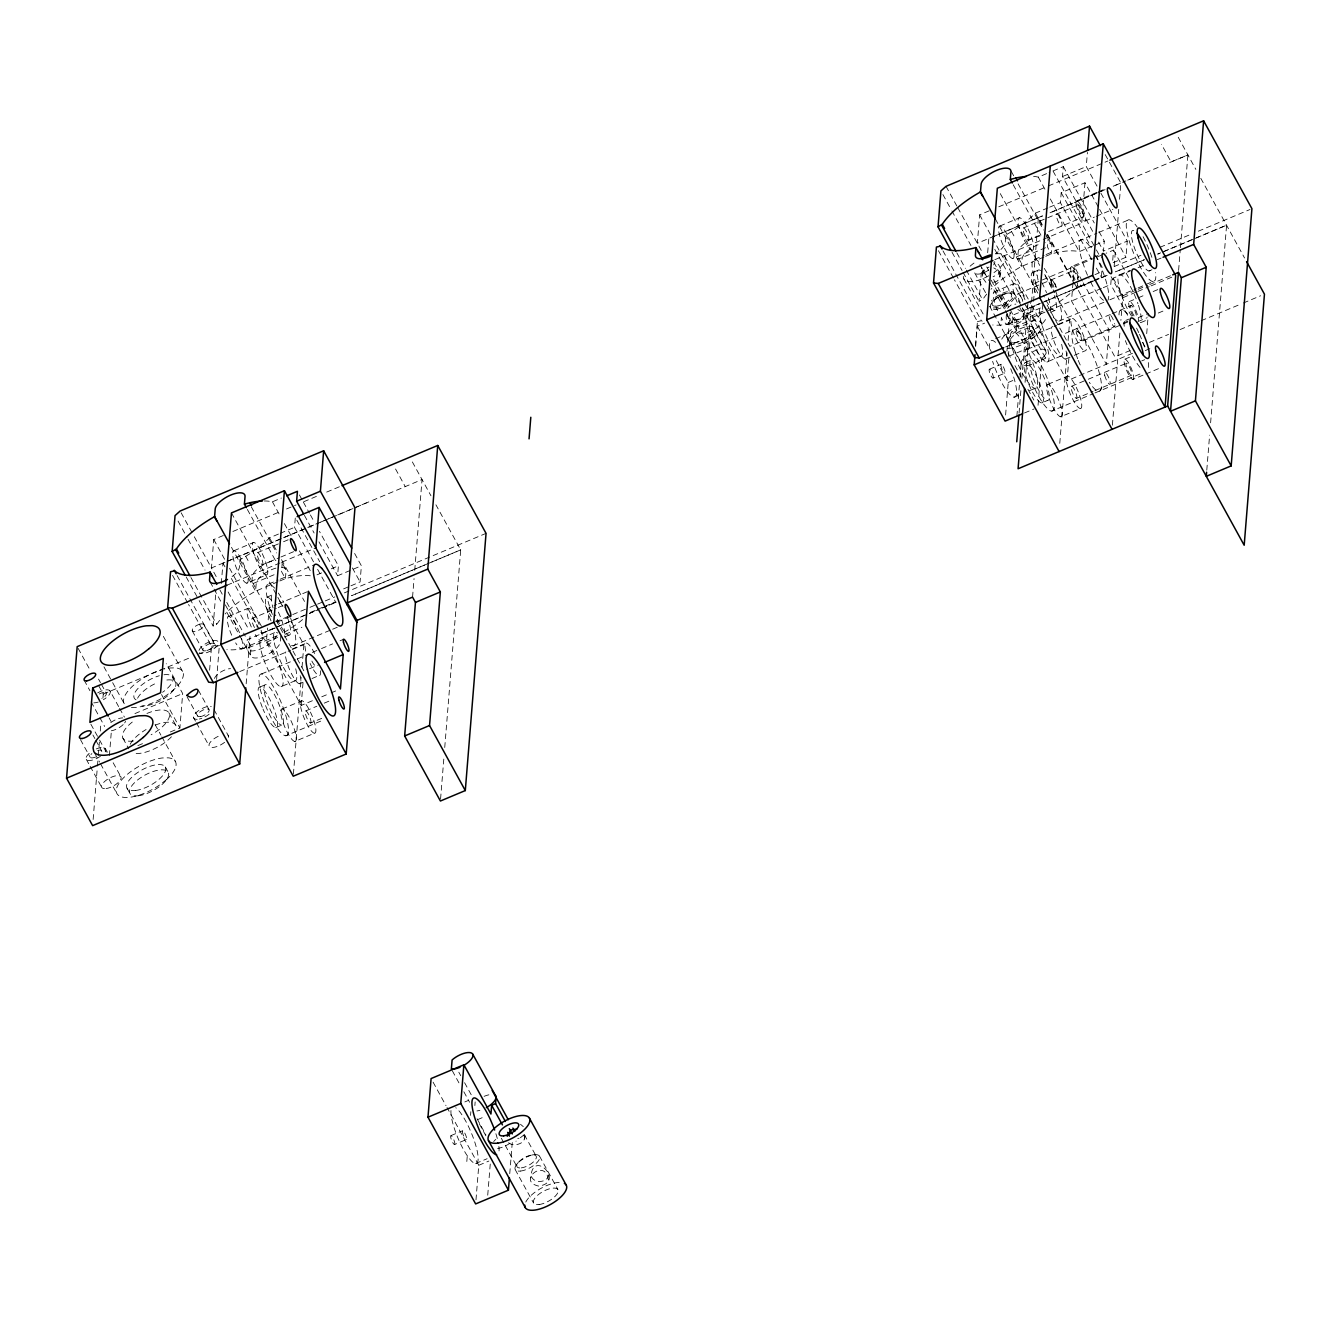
<?xml version="1.0" encoding="UTF-8"?>
<svg xmlns="http://www.w3.org/2000/svg" width="1331" height="1331" viewBox="0 0 1331 1331"><rect width="100%" height="100%" fill="white"/><g stroke="black" fill="none" stroke-linecap="round" stroke-linejoin="round"><path stroke-width="0.75" stroke-dasharray="5 3.75" d="M548.355 1179.932C545.777 1157.438 516.544 1180.946 538.439 1186.054C566.307 1182.76 532.051 1147.472 530.803 1177.868M1006.486 314.432C1002.676 333.981 1037.431 320.106 1017.816 309.441M261.625 633.406L307.561 614.123L261.625 633.506L229.897 575.807M1021.875 378.32L1027.981 302.769M508.575 1142.747C513.516 1147.555 527.858 1143.129 523.749 1135.127M993.625 282.272C1002.526 281.157 1000.629 270.559 993.741 267.947M985.938 282.355L982.461 277.58L983.243 267.065M982.361 276.249L982.927 268.829L983.792 273.005L987.669 276.266M219.615 620.346A62.391 24.973 -28.8 0 0 217.402 623.457L213.176 626.036L216.021 590.132M986.737 294.084A62.391 24.973 -28.8 0 0 983.276 298.776L979.05 301.355L981.746 267.448M93.137 819.48L97.279 768.087M97.446 766.024L98.111 757.805M98.278 755.758L99.442 741.367M100.274 731.085L100.94 722.866M102.936 698.193L103.269 694.083L97.479 683.552M109.392 755.592L111.355 731.301M170.335 731.967L179.885 727.974L182.68 693.551L166.242 663.67M223.325 535.495L213.759 539.521L211.463 567.954L217.269 578.519M209.616 670.225L211.546 646.267L188.553 604.457M221.295 583.51L222.959 563.196L318.608 522.983M216.604 679.442L219.266 646.517M278.462 534.064L269.528 537.824A62.391 24.973 -28.8 0 1 245.719 556.325L239.979 559.685L239.364 567.305A16.637 6.655 -28.8 0 1 229.88 578.087M275.234 627.966L247.267 639.712L246.651 647.332A16.637 6.655 -28.8 0 0 260.943 648.746A16.637 6.655 -28.8 0 0 276.482 634.804M246.168 683.768L249.995 636.501M312.402 700.722L301.189 705.43L266.4 642.141L267.531 627.982M268.197 619.88L269.178 607.735L276.648 604.607M280.808 636.118L280.342 641.841A16.637 6.655 -28.8 0 1 264.819 655.784A16.637 6.655 -28.8 0 1 250.511 654.353L251.126 646.733L247.267 639.712M313.534 561.865L294.534 527.326L295.332 517.41L319.69 561.699M293.402 774.176L301.222 677.496M302.037 667.247L303.867 644.67L289.875 619.214M301.189 705.43L302.986 683.169M354.628 553.463L361.383 565.775L337.608 575.757L338.407 565.841L319.423 531.302M350.935 585.806L360.085 581.963L361.383 565.775M412.56 597.12L414.057 578.552M414.723 570.3L422.043 479.559L211.463 567.954L192.879 534.147M440.578 798.949L444.072 755.725M444.737 747.49L460.709 549.869L435.919 504.798M466.815 1161.497L467.281 1155.691M470.542 1115.411L470.841 1111.701M474.868 1105.562L475.15 1101.918M475.982 1199.863L478.777 1165.274L447 1107.459M487.728 1195.188L490.39 1162.279M509.756 1173.676L512.252 1142.747L516.178 1141.1M989.199 210.814L979.633 214.84L977.353 243.274L1042.389 215.921M975.49 345.544L977.42 321.586L954.427 279.793M975.656 346.542L977.303 326.211L984.591 323.15M987.669 252.74L988.817 238.399M1047.913 207.886L1035.402 213.143A62.391 24.973 -28.8 0 1 1011.593 231.644L1005.853 235.005L1005.238 242.625A16.637 6.655 -28.8 0 1 995.754 253.406M1001.162 320.738L1001.444 317.244M1003.624 290.391L1003.724 288.993M1006.951 351.101L1010.079 312.452L1029.412 347.607L1010.329 355.627M1008.416 356.425L1009.613 341.585M1005.604 415.006L1008.233 382.463L995.272 358.871M1016.884 416.17L1019.38 385.241M1020.012 377.522L1021.21 362.681L1005.754 334.547M1019.064 413.126L1021.043 388.569M1025.07 382.313L1031.392 304.1M1031.558 302.054L1038.38 217.668L1043.338 226.686M1029.412 347.607L1030.127 338.839L1034.054 337.192L1034.536 331.12A13.909 5.574 -28.8 0 0 1016.285 333.399A13.909 5.574 -28.8 0 0 1015.387 344.529A13.909 5.574 -28.8 0 0 1034.536 331.12M1132.481 353.297L1067.063 380.749L1032.274 317.46L1033.422 303.302M1033.571 301.272L1035.052 283.054L1094.864 257.964M1042.822 304.416L1042.356 310.123A16.637 6.655 -28.8 0 1 1026.833 324.082A16.637 6.655 -28.8 0 1 1012.525 322.651L1013.141 315.031L1039.245 304.067M1038.047 405.29L1041.724 359.936L1030.127 338.839M1041.724 359.936L1045.65 358.289L1046.133 352.216L1030.676 324.082M1091.403 258.996L1060.408 202.645L1061.206 192.729L1084.981 182.746L1098.691 207.669M1092.651 231.361L1062.504 176.541L1063.303 166.625L1049.011 172.631M1059.775 443.339L1067.096 352.815M1068.094 340.503L1069.741 319.989L1055.749 294.534M1072.986 282.788L1071.522 300.989L1106.311 364.278L1109.089 329.872L1083.251 282.871M1067.063 380.749L1068.86 358.488M1084.981 182.746L1081.72 223.225L1095.43 248.148M1097.043 186.14L1086.279 166.558L1087.41 152.399M1077.045 287.978L1078.027 275.933M1094.248 280.175L1101.403 277.181L1102.184 267.265L1096.311 256.567M1100.953 193.261L1127.257 241.094L1103.482 251.077L1104.281 241.161L1098.291 230.263M1127.673 315.264L1110.769 284.518L1111.435 276.432M1112.733 260.244L1113.548 250.112L1106.078 253.256M1113.049 280.192L1113.215 278.162L1130.452 270.925M1114.18 266.017L1118.739 209.35M1119.554 199.234L1120.868 183.046L1105.196 154.579M1113.215 278.162L1122.865 295.748L1120.885 320.372M1112.4 425.205L1119.887 332.717M1113.165 262.656L1125.959 257.282L1127.257 241.094M1146.706 333.648L1148.354 313.401L1137.14 318.109M1178.601 270.376L1180.264 249.596M1180.431 247.682L1187.901 154.928L1171.114 161.916L1161.431 144.314M1206.784 470.159L1209.613 435.154M1210.611 422.809L1226.583 225.189L1157.671 254.105L1226.583 225.189M1023.705 318.142L1024.021 311.454L1022.208 307.744M524.614 1139.02L524.913 1135.443M999.947 277.247C1001.794 271.441 1000.696 263.721 994.091 261.691M548.788 1174.741C547.523 1184.091 530.27 1183.658 531.152 1173.476M1000.563 270.093L998.599 274.103L993.092 276.715M1024.121 312.968C1022.973 320.871 1009.53 322.368 1006.852 314.715M982.494 274.502L985.007 269.178L989.016 267.065M1101.403 387.205L1100.571 390.282M1007.5 308.26L1011.444 304.649L1015.836 304.117M524.264 1134.678L520.354 1137.755M992.161 302.42L993.625 300.706M516.827 1164.192L518.291 1162.479M1138.105 287.929L1154.959 280.558A33.358 7.803 67.2 0 0 1155.607 272.572M992.66 236.901L1042.389 215.988M1050.043 212.777L1095.962 193.477M1097.875 192.662L1105.529 189.451L1049.893 212.844M1113.182 186.24L1120.835 183.013L1113.149 186.29M1132.315 178.188L1122.748 182.214L1187.901 154.928M320.521 522.168L335.828 515.746M337.741 514.931L366.441 502.868M1024.521 303.418L1027.499 308.825L1038.979 304M1040.892 303.202L1092.585 281.49M1094.498 280.691L1107.891 275.051M309.474 613.408L319.041 609.382L309.474 613.325M326.711 606.171L320.954 608.583L326.711 606.104M1033.621 176.407A62.391 24.973 -28.8 0 1 1038.296 177.123L1047.231 173.379M264.253 500.972A62.391 24.973 -28.8 0 1 272.422 501.804L281.357 498.06M1062.504 176.541L1086.279 166.558M998.782 206.804L1046.632 186.706M1048.545 185.891L1107.891 160.984M232.908 531.468L278.844 512.185M286.498 508.974L296.064 504.948M303.734 501.737L319.041 495.298M326.694 492.087L342.017 485.665M999.897 226.02L1019.529 217.785M1049.693 207.137L1060.408 202.645M234.023 550.701L253.655 542.466M280.242 533.315L294.534 527.326M1076.446 200.948L1096.777 192.413M1098.624 191.647L1104.164 189.318M1023.506 227.934L1078.409 204.891M257.632 552.598L281.706 542.499M283.553 541.734L290.973 538.622M1028.281 240.096A6.572 1.531 67.2 0 0 1026.134 230.978A6.572 1.531 67.2 0 0 1023.256 230.962A6.572 1.531 67.2 0 0 1028.281 240.096L1041.241 234.655M1048.662 231.544L1083.184 217.053M262.407 564.777A6.572 1.531 67.2 0 0 260.26 555.659A6.572 1.531 67.2 0 0 257.382 555.643A6.572 1.531 67.2 0 0 262.407 564.777L279.077 557.789M280.924 557.007L295.748 550.784M1085.148 221.013L1094.381 217.136M1096.228 216.354L1112.849 209.383M994.823 259.695L1081.72 223.225L1053.237 171.4M227.052 585.174L279.909 562.996M281.806 562.198L315.846 547.906M1012.641 258.48A17.519 4.093 67.2 0 0 1006.918 234.156A17.519 4.093 67.2 0 0 999.248 234.123A17.519 4.093 67.2 0 0 1012.641 258.48L1032.257 250.245A17.519 4.093 67.2 0 0 1026.55 225.921A17.519 4.093 67.2 0 0 1018.864 225.887A17.519 4.093 67.2 0 0 1032.257 250.245M1045.567 247.716L1017.599 259.445L1018.198 251.825A16.637 6.655 -28.8 0 1 1026.567 241.793A16.637 6.655 -28.8 0 1 1041.79 235.703M246.751 583.161A17.519 4.093 67.2 0 0 241.044 558.837A17.519 4.093 67.2 0 0 233.374 558.787A17.519 4.093 67.2 0 0 246.751 583.161L266.383 574.925A17.519 4.093 67.2 0 0 260.676 550.601A17.519 4.093 67.2 0 0 252.99 550.552A17.519 4.093 67.2 0 0 266.383 574.925M274.086 574.742L251.709 584.126L252.324 576.506A16.637 6.655 -28.8 0 1 260.693 566.474A16.637 6.655 -28.8 0 1 275.916 560.384M1034.703 259.312L1044.136 255.352M1046.016 254.554L1096.877 233.224M1098.774 232.426L1128.921 219.781M1043.837 257.083L1021.326 266.549A62.391 24.973 -28.8 0 0 990.996 289.276M1045.7 256.301L1051.29 253.955A62.391 24.973 -28.8 0 1 1079.275 251.659L1093.566 245.669M268.829 583.976L278.262 580.033M280.142 579.235L314.049 565.01M277.963 581.763L255.452 591.23A62.391 24.973 -28.8 0 0 225.105 613.957M279.826 580.981L285.416 578.636A62.391 24.973 -28.8 0 1 313.401 576.34M1095.346 244.921L1104.281 241.161M1033.022 272.389L1038.879 269.927M316.978 574.842L322.335 572.596M331.269 568.836L338.407 565.841M993.958 291.988L1013.59 283.753M267.148 597.07L273.005 594.608A21.895 5.124 67.2 0 0 273.038 607.934M228.083 616.669L247.716 608.433M1074.35 280.442A10.947 2.562 67.2 0 1 1071.205 266.666L1091.536 258.147M1093.383 257.365L1098.924 255.053M1096.727 257.182L1104.214 254.038M278.512 603.808L308.426 591.263M1018.182 293.702L1072.803 270.792M254.454 627.5A6.572 1.531 67.2 0 1 252.308 618.383L276.382 608.284M278.246 607.502L285.649 604.39M977.42 321.586L981.529 320.688A62.391 24.973 -28.8 0 0 984.441 322.701M343.631 588.868L349.105 586.572M1094.98 274.619L1102.634 271.408M1114.114 266.583L1140.917 255.319M1160.05 247.283L1190.679 234.422M1198.333 231.195L1250.009 209.499M211.546 646.267L215.655 645.352A62.391 24.973 -28.8 0 0 218.567 647.382M275.5 621.81L290.824 615.388M292.737 614.573L308.043 608.151M309.957 607.335L315.697 604.923M317.61 604.124L323.35 601.712M325.263 600.913L334.846 596.887M344.413 592.861L486.048 533.365M103.269 694.083L191.132 657.231M198.768 654.02L219.765 645.202M277.464 622.01L290.424 616.569M1092.468 280.924L1076.38 287.679A62.391 24.973 -28.8 0 1 1046.832 309.541M1027.499 308.725L1042.805 302.303M1044.735 301.505L1107.891 275.001M310.506 612.36L315.863 610.114M317.66 609.365L323.017 607.102M324.797 606.354L335.512 601.862L317.527 569.136M1027.782 313.317L1041.507 307.561A26.271 6.156 67.2 0 0 1050.076 344.047A26.271 6.156 67.2 0 0 1061.589 344.097M1120.003 274.619L1130.302 270.309M1138.105 267.714L1145.775 264.503M1157.271 259.678L1161.098 258.081M1007.933 324.065L1027.549 315.83M261.908 637.998L275.633 632.242M1043.105 311.105L1017 322.052A62.391 24.973 -28.8 0 1 992.726 324.98M242.059 648.729L261.675 640.494M1032.274 317.46L1101.419 288.444M1103.299 287.662L1110.769 284.518M277.231 635.785L250.993 646.766A62.391 24.973 -28.8 0 1 226.852 649.661M1050.409 312.352L1054.801 310.506A21.895 5.124 67.2 0 0 1054.252 295.499M1149.002 270.975L1151.947 269.744M266.4 642.141L277.613 637.433M285.084 634.305L301.904 627.25M284.535 637.033L288.927 635.186M995.655 338.723L1012.841 331.502M1058.977 321.137L1106.078 301.372M1109.838 299.791L1136.225 288.727M1122.865 295.748L1136.291 290.108M1138.205 289.309L1147.788 285.3M1149.701 284.485L1170.781 275.65M1058.012 324.381L1072.287 318.392M293.103 645.801L330.77 629.996M332.65 629.214L338.307 626.834M1135.959 292.204L1122.715 297.761L1111.086 276.632M1137.839 291.422L1149.202 286.647M1151.082 285.866L1175.672 275.534M1005.62 346.909L1056.548 325.529M1058.428 324.731L1069.741 319.989M134.93 713.582L182.68 693.551M292.138 649.062L306.413 643.073M239.746 671.589L290.674 650.21M292.554 649.412L303.867 644.67M1129.137 301.621L1136.524 298.527M1138.371 297.745L1145.758 294.65M1153.145 291.539L1158.685 289.226M1110.337 314.482L1063.236 334.247M1112.217 313.7L1131.167 305.498M1027.432 349.271L1061.356 335.029M312.236 652.44L319.656 649.328M321.503 648.563L332.617 643.888M340.021 640.793L343.731 639.229M261.558 673.952L295.465 659.71M297.362 658.928L308.659 654.187M989.449 369.203L1001.228 364.261M1025.752 362.365L1031.608 359.902M1125.81 320.372L1128.738 319.141M1081.038 340.719A6.572 1.531 67.2 0 0 1078.892 331.585A6.572 1.531 67.2 0 0 1076.014 331.569A6.572 1.531 67.2 0 0 1081.038 340.719L1114.38 326.727M1123.364 322.951L1128.755 320.688M992.959 378.12A4.808 1.131 67.2 0 0 991.395 371.432A4.808 1.131 67.2 0 0 989.282 371.416A4.808 1.131 67.2 0 0 992.959 378.12L1004.739 373.179A4.808 1.131 67.2 0 0 1003.158 366.491A4.808 1.131 67.2 0 0 1001.045 366.474A4.808 1.131 67.2 0 0 1004.739 373.179M1127.79 322.035L1069.841 346.343L1044.985 301.139M259.861 687.029L265.734 684.567M309.574 668.678L318.924 664.751M1137.988 321.553L1147.222 317.676M1158.303 313.035L1165.69 309.94M1046.898 361.999A26.271 6.156 67.2 0 0 1038.33 325.513A26.271 6.156 67.2 0 0 1026.8 325.463A26.271 6.156 67.2 0 0 1046.898 361.999L1060.607 356.242M1140.833 322.584L1147.688 319.706M137.875 745.593L143.615 743.197M281.024 686.68A26.271 6.156 67.2 0 0 272.456 650.194A26.271 6.156 67.2 0 0 260.926 650.144A26.271 6.156 67.2 0 0 281.024 686.68L294.733 680.923M1008.233 382.463L1014.954 379.634M1065.399 359.087L1072.536 356.092M1074.317 355.344L1085.015 350.852A17.519 4.093 67.2 0 0 1079.308 326.528A17.519 4.093 67.2 0 0 1071.638 326.494A17.519 4.093 67.2 0 0 1085.015 350.852M299.525 683.768L303.085 682.271M312.003 678.527L319.141 675.532M1014.122 397.12L1021.759 393.909M1029.395 390.698L1035.135 388.303M1047.996 384.31L1067.628 376.074M1130.269 350.469L1114.929 356.891L1074.067 282.571M1149.435 342.416L1168.601 334.38M1180.098 329.556L1199.281 321.503M1201.194 320.704L1241.44 303.817M1243.37 303.002L1260.623 295.765M282.122 708.99L301.738 700.755M1124.911 359.137L1132.298 356.026M1145.226 350.602L1152.629 347.507M321.753 696.812L329.223 693.667M331.086 692.885L338.573 689.741M1071.605 386.223L1086.412 380.001M1088.276 379.235L1126.508 363.18M305.731 710.904L316.845 706.245M324.248 703.134L331.652 700.023M1041.657 402.927A21.895 5.124 67.2 0 0 1034.52 372.53A21.895 5.124 67.2 0 0 1024.92 372.48A21.895 5.124 67.2 0 0 1041.657 402.927L1047.53 400.465A21.895 5.124 67.2 0 0 1040.393 370.068A21.895 5.124 67.2 0 0 1030.793 370.018A21.895 5.124 67.2 0 0 1047.53 400.465M1141.732 360.934L1144.66 359.703M1024.521 412.959L1034.071 408.966M275.783 727.608L281.656 725.145A21.895 5.124 67.2 0 0 274.502 694.732A21.895 5.124 67.2 0 0 264.919 694.699A21.895 5.124 67.2 0 0 281.656 725.145M1076.38 398.402A6.572 1.531 67.2 0 0 1074.233 389.268A6.572 1.531 67.2 0 0 1071.355 389.251A6.572 1.531 67.2 0 0 1076.38 398.402L1093.05 391.397M1094.897 390.615L1131.283 375.359A6.572 1.531 67.2 0 0 1129.137 366.241A6.572 1.531 67.2 0 0 1126.259 366.225A6.572 1.531 67.2 0 0 1131.283 375.359M1051.706 411.096A33.358 7.803 67.2 0 0 1040.809 364.761A33.358 7.803 67.2 0 0 1026.184 364.694A33.358 7.803 67.2 0 0 1051.706 411.096L1093.15 393.71M1095.03 392.911L1142.131 373.146M310.506 723.066A6.572 1.531 67.2 0 0 308.359 713.948A6.572 1.531 67.2 0 0 305.481 713.932A6.572 1.531 67.2 0 0 310.506 723.066L323.466 717.625M1132.881 379.418A10.947 2.562 67.2 0 0 1129.304 364.212A10.947 2.562 67.2 0 0 1124.512 364.195A10.947 2.562 67.2 0 0 1132.881 379.418L1143.961 374.76M1145.808 373.994L1160.582 367.789M285.816 735.777A33.358 7.803 67.2 0 0 274.935 689.441A33.358 7.803 67.2 0 0 260.31 689.375A33.358 7.803 67.2 0 0 285.816 735.777L323.5 719.955M1060.724 416.769A17.519 4.093 67.2 0 0 1055.017 392.445A17.519 4.093 67.2 0 0 1047.347 392.412A17.519 4.093 67.2 0 0 1060.724 416.769L1080.356 408.534A17.519 4.093 67.2 0 0 1074.649 384.21A17.519 4.093 67.2 0 0 1066.963 384.177A17.519 4.093 67.2 0 0 1080.356 408.534M294.85 741.45A17.519 4.093 67.2 0 0 289.143 717.126A17.519 4.093 67.2 0 0 281.457 717.093A17.519 4.093 67.2 0 0 294.85 741.45L314.482 733.215A17.519 4.093 67.2 0 0 308.775 708.891A17.519 4.093 67.2 0 0 301.089 708.857A17.519 4.093 67.2 0 0 314.482 733.215M464.818 1101.935L468.645 1100.321M477.579 1119.637L485.216 1116.426M450.976 1135.609L462.755 1130.668M454.487 1144.544A4.808 1.131 67.2 0 0 452.906 1137.855A4.808 1.131 67.2 0 0 450.81 1137.839A4.808 1.131 67.2 0 0 454.487 1144.544L466.266 1139.602A4.808 1.131 67.2 0 0 464.685 1132.914A4.808 1.131 67.2 0 0 462.572 1132.897A4.808 1.131 67.2 0 0 466.266 1139.602M475.649 1163.527L487.113 1158.719M478.777 1165.274L488.876 1161.048M517.759 1138.487L519.09 1138.188M1007.168 293.236L1009.38 292.92M531.834 1155.009L534.047 1154.692M520.471 1124.262L523.299 1126.658M1077.977 331.369L1084.066 338.59A33.375 7.82 67.2 0 1 1101.219 382.296A33.375 7.82 67.2 0 1 1089.274 382.247M1127.49 313.9L1124.246 310.805A33.358 7.803 67.2 0 0 1119.055 316.944M1038.596 261.591L1037.315 260.36A33.358 7.803 67.2 0 0 1035.551 282.172L1038.396 290.175M1056.232 287.696C1054.634 277.963 1047.397 279.028 1053.22 287.962M1080.389 333.665L1074.533 329.506A33.375 7.82 67.2 0 0 1075.365 352.366L1077.661 358.771M274.685 588.152L271.441 585.041A33.358 7.803 67.2 0 0 269.677 606.853L272.522 614.855M112.636 682.653L124.315 703.833M1052.422 280.292L1051.174 279.926L1051.274 282.754M1052.754 280.641L1055.3 285.183M1178.234 137.259L1195.854 169.403M1200.795 178.304L1244.568 257.998M1099.656 209.449L1125.959 257.282M1113.548 250.112L1129.453 279.044M1063.303 166.625L1094.282 222.992M1098.557 242.109L1103.482 251.077M1096.395 249.929L1099.339 255.269M1061.206 192.729L1091.42 247.666M1142.58 342.383L1145.558 347.807M1096.395 268.097L1101.403 277.181M1038.296 177.123L1046.282 191.664M1050.292 198.935L1079.275 251.659M1082.253 281.057L1074.3 266.583L1073.152 280.758L1047.314 233.89M1035.402 213.143L1043.404 227.684M1047.397 234.955L1074.383 284.035M1011.294 171.416L1014.222 176.757M1018.132 183.861L1043.521 230.047M1044.502 231.827L1051.29 244.189M1013.224 184.759L1041.624 236.386M1000.28 193.627L1039.761 265.451M1044.752 274.535L1054.751 292.72M1011.593 231.644L1013.923 235.853M1035.052 283.054L1038.03 288.478M1005.853 235.005L1038.13 293.718M995.422 219.116L1021.459 266.483L1022.075 258.863A16.637 6.655 -28.8 0 1 1041.241 243.606M1004.739 256.334L1030.61 303.401M1031.608 305.215L1041.557 323.317M979.633 214.84L991.479 236.369M992.46 238.166L1026.001 299.176M994.773 249.33L1023.539 301.621M1014.089 292.97L1045.85 350.735M993.874 262.323L1011.493 294.384M1008.831 290.274L1009.314 291.156M1030.177 330.155L1045.65 358.289M946.025 186.34L956.789 205.906M957.771 207.686L982.178 252.075M986.687 266.932L988.667 270.526M993.625 279.527L1009.264 307.993M1010.229 309.757L1017 322.052L1016.385 329.672A16.637 6.655 -28.8 0 0 1030.693 331.103A16.637 6.655 -28.8 0 0 1046.216 317.161M1000.313 294.683L1007.151 307.128M991.196 280.192L1002.742 301.189M942.914 194.559L950.916 209.1M951.915 210.914L970.915 245.453M979.932 264.403L988.717 280.392M989.698 282.172L1004.339 308.809M1005.321 310.589L1017 331.835M974.708 272.905L986.454 294.267M1021.493 364.162L989.732 306.396A13.909 5.574 -28.8 0 0 1007.7 302.619A13.909 5.574 -28.8 0 0 1011.094 291.439A13.909 5.574 -28.8 0 0 991.379 300.989M956.823 252.84L965.374 268.396M966.339 270.143L982.661 299.841M1007.95 352.915L1010.944 358.355M1014.937 365.626L1020.927 376.507M1027.915 389.218L1033.888 400.099M952.048 252.274L962.047 270.459M963.045 272.273L979.05 301.355M963.844 278.894L984.74 316.911M942.997 250.877L954.71 272.173M955.691 273.953L981.047 320.072M938.422 250.71L953.429 277.963M1016.518 393.327L1018.448 396.838M977.303 326.211L991.279 351.617M412.36 461.94L430.961 495.781M395.557 468.994L405.24 486.597M352.366 567.904L360.085 581.963M299.425 494.949L302.42 500.389M303.418 502.22L309.424 513.117M310.422 514.947L314.415 522.218M304.4 515.347L314.116 533.016M318.974 541.85L337.608 575.757M272.422 501.804L279.41 514.531M284.418 523.615L291.406 536.343M299.408 550.884L311.404 572.713M269.528 537.824L276.532 550.552M281.523 559.636L304.516 601.446M251.276 506.762L276.665 552.947M285.416 568.853L281.556 561.832A16.637 6.655 -28.8 0 1 282.155 563.978L281.556 571.598L285.416 578.636L286.032 571.016A16.637 6.655 -28.8 0 0 281.673 567.389M247.35 509.44L275.75 561.066M231.444 512.934L276.881 595.589M277.88 597.403L282.887 606.487M245.719 556.325L248.048 560.534M269.178 607.735L272.156 613.158M276.133 620.396L303.967 671.024M239.979 559.685L271.291 616.636M231.478 547.307L255.585 591.164L256.201 583.544A16.637 6.655 -28.8 0 1 277.663 567.721M213.759 539.521L224.606 559.253M229.548 568.221L262.107 627.45M222.959 563.196L224.939 566.806M539.537 1156.157L557.939 1189.648M228.117 591.962L248.398 628.864M524.414 1134.794L536.16 1156.157M181.132 512.784L191.897 532.367M219.831 589.799L222.793 595.207M226.752 602.411L245.32 636.185M225.322 604.873L236.868 625.869M178.038 521.053L187.039 537.408M188.037 539.238L205.024 570.134M210.148 581.98L213.076 587.304M214.058 589.084L220.879 601.512M226.752 612.177L238.465 633.489M239.447 635.27L251.126 656.516M501.321 1138.238L504.266 1143.579M505.248 1145.359L516.994 1166.738M190.949 577.521L216.787 624.522M515.197 1169.583L533.598 1203.074M458.812 1072.204L460.742 1075.698M464.586 1082.702L472.272 1096.677M186.174 576.955L198.169 598.767M199.168 600.597L213.176 626.036M452.324 1070.806L459.045 1083.051M463.854 1091.786L469.61 1102.268M477.03 1118.706L485.865 1134.777M479.276 1123.763L486.148 1136.258M177.123 575.558L188.836 596.854M189.801 598.634L215.173 644.753M203.793 624.538L214.407 643.855M172.548 575.375L187.538 602.644M192.28 630.877L202.911 650.194M433.091 1082.17L446.001 1105.662M214.075 709.739L228.566 736.11M198.386 690.207L209.017 709.523M163.347 636.351L182.663 671.523M187.039 696.779L197.67 716.095M172.631 677.063L175.509 682.321M193.577 717.625L195.507 721.152M196.472 722.899L209.034 745.759M161.533 694.566L179.885 727.974M168.954 712.9L175.709 725.179M155.095 724.563L160.901 735.111M161.866 736.875L175.393 761.482M165.343 767.022L168.238 772.279M103.951 666.831L111.671 680.89M97.662 692.902A10.947 4.376 -28.8 0 1 109.924 690.756L118.609 706.578M119.574 708.325L124.415 717.126M98.544 679.093L100.474 682.603M101.439 684.35L106.264 693.135A6.572 2.629 -28.8 0 1 101.805 698.609M78.146 648.397L90.708 671.24M122.951 738.272L128.741 748.804M109.109 717.925L111.055 721.452M84.152 680.158L89.942 690.706M91.124 701.87L98.86 715.928M99.825 717.692L104.65 726.476M105.448 748.704L107.378 752.215M113.168 762.763L120.905 776.838M127.011 788.168L129.906 793.426M90.874 724.214L98.61 738.272M99.575 740.036L106.33 752.331M92.92 735.011L94.85 738.522M95.815 740.286L101.605 750.817M94.734 753.279L99.575 762.064M100.54 763.828L116.962 793.709M80.459 739.603L90.109 757.156M86.265 759.286L89.177 764.543M90.142 766.307L101.738 787.403M1052.921 287.363L1052.522 286.431M1078.226 360.385L1080.972 366.774M1052.255 285.799L1051.906 284.851M1075.365 352.382L1076.097 354.429M1055.583 285.816L1055.916 286.747M1051.69 284.218L1051.44 283.337M302.603 619.564A62.391 24.973 -28.8 0 1 282.405 633.39M290.624 618.166A33.358 7.803 67.2 0 1 290.507 644.753M278.362 593.06A33.358 7.803 67.2 0 1 283.753 602.361M320.422 670.791A17.519 4.093 67.2 0 1 310.14 663.487M305.747 651.175A17.519 4.093 67.2 0 1 307.045 643.222A17.519 4.093 67.2 0 1 315.414 655.118M287.18 616.686A21.895 5.124 67.2 0 1 288.677 635.153A21.895 5.124 67.2 0 1 275.434 614.872M279.26 600.564A21.895 5.124 67.2 0 1 281.789 604.773M252.308 618.383A6.572 1.531 67.2 0 1 257.332 627.517M300.174 675.666A17.519 4.093 67.2 0 1 293.519 677.396A17.519 4.093 67.2 0 1 285.849 651.857M314.648 665.184A6.572 1.531 67.2 0 1 311.787 660.875M241.493 638.547A17.519 4.093 67.2 0 1 235.637 642.89M231.694 635.22A17.519 4.093 67.2 0 1 227.335 620.08L227.451 617.867A17.519 4.093 67.2 0 1 234.506 622.509L236.535 626.136A17.519 4.093 67.2 0 1 239.613 633.024M271.025 620.862A21.895 5.124 67.2 0 1 265.485 599.349A21.895 5.124 67.2 0 1 273.387 603.026M278.395 612.127A21.895 5.124 67.2 0 1 284.218 636.95M295.715 668.778A26.271 6.156 67.2 0 1 291.023 678.627A26.271 6.156 67.2 0 1 275.667 648.23A26.271 6.156 67.2 0 1 277.68 633.074M261.126 630.312A17.519 4.093 67.2 0 1 255.253 634.654M251.309 626.984A17.519 4.093 67.2 0 1 246.967 611.844L247.084 609.631A17.519 4.093 67.2 0 1 254.138 614.273L256.168 617.9A17.519 4.093 67.2 0 1 259.778 626.186M109.924 690.756A10.947 4.376 -28.8 0 1 103.385 699.723M98.294 702.036A10.947 4.376 -28.8 0 1 93.819 702.835M125.547 721.335A10.947 4.376 -28.8 0 1 124.648 722.916M123.167 724.613A10.947 4.376 -28.8 0 1 111.355 730.786M110.789 722.583A10.947 4.376 -28.8 0 1 122.685 717.908M96.265 748.937A10.947 4.376 -28.8 0 1 105.232 751.316M100.407 756.307A10.947 4.376 -28.8 0 1 87.147 760.084A10.947 4.376 -28.8 0 1 91.307 751.666M227.967 735.128A10.947 4.376 -28.8 0 1 228.499 737.407M224.606 742.315A10.947 4.376 -28.8 0 1 209.266 746.292A10.947 4.376 -28.8 0 1 220.314 735.444M209.133 714.198A10.947 4.376 -28.8 0 1 204.392 717.193M201.83 718.291A10.947 4.376 -28.8 0 1 199.367 719.023M197.188 719.322A10.947 4.376 -28.8 0 1 196.555 712.251A10.947 4.376 -28.8 0 1 211.263 706.428M217.502 645.269A10.947 4.376 -28.8 0 1 208.085 652.157A10.947 4.376 -28.8 0 1 199.384 652.722M199.018 650.36A10.947 4.376 -28.8 0 1 207.935 642.474A10.947 4.376 -28.8 0 1 217.935 641.342M97.612 750.418A6.572 2.629 -28.8 0 1 101.489 752.398M95.616 757.023A6.572 2.629 -28.8 0 1 90.325 757.439A6.572 2.629 -28.8 0 1 91.872 753.596M99.226 694.017A6.572 2.629 -28.8 0 1 106.264 693.135M214.474 678.477A10.947 4.376 -28.8 0 1 230.546 668.628M146.942 713.449A26.271 10.515 -28.8 0 1 169.436 714.198A26.271 10.515 -28.8 0 1 151.102 734.762M133.333 741.034A26.271 10.515 -28.8 0 1 135.03 720.004M171.433 736.742A26.271 10.515 -28.8 0 1 135.363 753.446M130.205 744.279A26.271 10.515 -28.8 0 1 146.077 729.538M155.211 725.112A26.271 10.515 -28.8 0 1 176.258 727.99M131.42 707.41A33.358 13.36 -28.8 0 0 167.34 694.715L173.729 689.674A33.358 13.36 -28.8 0 0 175.492 667.863L169.486 667.996A33.358 13.36 -28.8 0 0 164.245 668.994M124.249 703.75A33.358 13.36 -28.8 0 1 133.183 685.598A33.358 13.36 -28.8 0 1 162.399 669.493M166.857 680.008A21.895 8.768 -28.8 0 1 171.416 692.519A21.895 8.768 -28.8 0 1 141.885 705.863M137.592 698.226A21.895 8.768 -28.8 0 1 157.158 682.77M163.979 674.75A21.895 8.768 -28.8 0 1 162.565 692.286M136.045 699.823A21.895 8.768 -28.8 0 1 138.391 688.011A21.895 8.768 -28.8 0 1 159.321 675.732M262.29 707.293A21.895 5.124 67.2 0 1 263.455 689.475A21.895 5.124 67.2 0 1 277.53 724.28A21.895 5.124 67.2 0 1 263.006 709.057M479.875 1110.32A13.909 5.574 -28.8 0 1 476.914 1110.952M484.118 1096.345A13.909 5.574 -28.8 0 1 490.29 1094.581M509.989 1143.213A13.909 5.574 -28.8 0 1 497.528 1148.437M493.685 1141.582A13.909 5.574 -28.8 0 1 495.764 1139.419M495.881 1133.713A30.646 7.171 67.2 0 1 497.395 1138.92M498.875 1146.424A30.646 7.171 67.2 0 1 499.042 1150.932M450.976 1110.52A30.646 7.171 67.2 0 0 466.898 1155.192L470.276 1159.717A30.646 7.171 67.2 0 0 472.272 1135.177L469.111 1127.823A30.646 7.171 67.2 0 0 455.751 1107.708M1010.745 368.754A30.646 7.171 67.2 0 1 1008.748 393.294L1005.371 388.768A30.646 7.171 67.2 0 1 992.61 361.333M989.615 348.606A30.646 7.171 67.2 0 1 997.202 344.147M994.107 263.488A10.947 4.376 -28.8 0 1 993.658 264.936M988.85 269.927A10.947 4.376 -28.8 0 1 974.475 271.724M1001.727 339.155A23.359 9.35 -28.8 0 1 1031.808 320.921A23.359 9.35 -28.8 0 1 1037.381 333.981A23.359 9.35 -28.8 0 1 1005.687 348.439M995.505 253.872A23.359 9.35 -28.8 0 1 994.007 272.572M988.866 275.767A23.359 9.35 -28.8 0 1 963.345 276.399M970.099 266.2A23.359 9.35 -28.8 0 1 974.575 262.656M525.778 1202.059A23.359 9.35 -28.8 0 1 561.2 1182.527M1007.367 313.866A17.519 4.093 67.2 0 1 1001.511 318.209M997.568 310.539A17.519 4.093 67.2 0 1 993.209 295.399L993.325 293.186A17.519 4.093 67.2 0 1 1000.38 297.828L1002.409 301.455A17.519 4.093 67.2 0 1 1006.02 309.74M1027 305.631A17.519 4.093 67.2 0 1 1027.05 316.013A17.519 4.093 67.2 0 1 1019.113 306.363M1017.183 302.303A17.519 4.093 67.2 0 1 1012.841 287.163L1012.958 284.95A17.519 4.093 67.2 0 1 1020.012 289.592L1022.042 293.219A17.519 4.093 67.2 0 1 1025.12 300.107M1103.466 300.307A33.358 7.803 67.2 0 1 1088.924 278.429M1087.51 275.267A33.358 7.803 67.2 0 1 1085.497 270.409L1082.652 262.423A33.358 7.803 67.2 0 1 1084.416 240.612L1087.66 243.706A33.358 7.803 67.2 0 1 1091.337 248.631M1095.197 255.036A33.358 7.803 67.2 0 1 1107.841 300.324M1055.283 290.258A33.358 7.803 67.2 0 1 1053.12 316.961M1044.236 268.38A33.358 7.803 67.2 0 1 1053.969 287.03M1114.862 324.947A6.572 1.531 67.2 0 1 1111.252 322.718A6.572 1.531 67.2 0 1 1109.755 314.582A6.572 1.531 67.2 0 1 1114.629 323.683M1066.048 350.985A17.519 4.093 67.2 0 1 1058.378 350.951A17.519 4.093 67.2 0 1 1052.655 326.627M1046.532 236.402A16.637 6.655 -28.8 0 1 1048.029 239.314L1047.43 246.934L1051.29 253.955L1051.906 246.335A16.637 6.655 -28.8 0 0 1045.667 242.741M1020.328 302.819A6.572 1.531 67.2 0 1 1017.982 293.752A6.572 1.531 67.2 0 1 1022.79 301.372M1054.801 310.506A21.895 5.124 67.2 0 1 1043.554 295.449M1038.064 280.059A21.895 5.124 67.2 0 1 1040.592 270.626M1045.134 275.9A21.895 5.124 67.2 0 1 1052.388 290.241M1035.435 292.654A21.895 5.124 67.2 0 1 1036.849 275.118M1041.79 282.555A21.895 5.124 67.2 0 1 1046.515 292.704M1048.395 297.961A21.895 5.124 67.2 0 1 1050.109 312.269M1131.616 316.162A26.271 6.156 67.2 0 1 1117.94 278.279A26.271 6.156 67.2 0 1 1132.797 291.173M1134.212 294.234A26.271 6.156 67.2 0 1 1137.955 303.751M1138.454 305.298A26.271 6.156 67.2 0 1 1140.517 322.485M1080.323 284.917A10.947 2.562 67.2 0 1 1076.862 284.668M1071.205 266.666A10.947 2.562 67.2 0 1 1078.809 278.279M1140.051 367.406A33.358 7.803 67.2 0 1 1125.327 340.62M1136.558 328.108A33.358 7.803 67.2 0 1 1138.787 332.7M1139.502 334.264A33.358 7.803 67.2 0 1 1142.214 340.703M1142.847 342.3A33.358 7.803 67.2 0 1 1145.076 348.689M1148.32 362.548A33.358 7.803 67.2 0 1 1148.503 367.439M1124.229 326.295A21.895 5.124 67.2 0 1 1127.523 321.07M1153.178 281.606A33.358 7.803 67.2 0 1 1132.598 250.644L1129.753 242.658A33.358 7.803 67.2 0 1 1131.516 220.846L1134.761 223.941A33.358 7.803 67.2 0 1 1137.19 227.035M1143.063 236.685A33.358 7.803 67.2 0 1 1152.347 258.73M1150.167 270.293A21.895 5.124 67.2 0 1 1135.509 250.661A21.895 5.124 67.2 0 1 1134.794 231.112M1075.082 279.51A6.572 1.531 67.2 0 1 1073.185 270.675A6.572 1.531 67.2 0 1 1078.177 280.076M1132.781 315.979A10.947 2.562 67.2 0 1 1128.771 302.436A10.947 2.562 67.2 0 1 1134.328 307.211A10.947 2.562 67.2 0 1 1138.338 320.738M1134.079 315.88A6.572 1.531 67.2 0 1 1130.651 306.596A6.572 1.531 67.2 0 1 1134.062 309.025A6.572 1.531 67.2 0 1 1136.291 317.477M166.442 779.633L160.053 784.674A33.358 13.36 -28.8 0 1 122.469 797.119A33.358 13.36 -28.8 0 1 124.066 777.304A33.358 13.36 -28.8 0 1 162.216 757.971L168.205 757.821A33.358 13.36 -28.8 0 1 166.442 779.633M1144.261 259.778L1115.544 271.84L1144.261 259.728M336.277 602.144L328.624 605.355L336.277 602.078M460.709 549.869L351.584 595.706L460.709 549.869M199.8 624.139L198.286 624.672A6.572 2.629 -28.8 0 0 192.596 631.227A6.572 2.629 -28.8 0 0 202.395 627.766A6.572 2.629 -28.8 0 0 199.8 624.139M210.414 643.455L208.9 643.988A6.572 2.629 -28.8 0 0 203.21 650.543A6.572 2.629 -28.8 0 0 213.01 647.082A6.572 2.629 -28.8 0 0 210.414 643.455M1029.761 384.476L1026.384 379.967A30.646 7.171 67.2 0 1 1010.462 335.296A30.646 7.171 67.2 0 1 1028.597 352.582L1031.741 359.936A30.646 7.171 67.2 0 1 1029.761 384.476M1081.038 207.935L1080.29 206.671A6.572 1.531 67.2 0 0 1078.426 208.884A6.572 1.531 67.2 0 0 1083.318 217.036A6.572 1.531 67.2 0 0 1081.038 207.935M1059.476 216.986L1058.711 215.722A6.572 1.531 67.2 0 0 1056.847 217.935A6.572 1.531 67.2 0 0 1061.755 226.087A6.572 1.531 67.2 0 0 1059.476 216.986M106.064 788.551A10.947 4.376 -28.8 0 0 121.138 778.003A10.947 4.376 -28.8 0 0 106.763 779.8A10.947 4.376 -28.8 0 0 106.064 788.551M200.449 716.627A6.572 2.629 -28.8 0 0 209.233 710.172A6.572 2.629 -28.8 0 0 200.332 711.603A6.572 2.629 -28.8 0 0 200.449 716.627M135.662 790.481A21.895 8.768 -28.8 0 0 165.809 769.368A21.895 8.768 -28.8 0 0 137.076 772.945A21.895 8.768 -28.8 0 0 135.662 790.481M138.54 795.738A21.895 8.768 -28.8 0 0 168.688 774.609A21.895 8.768 -28.8 0 0 139.971 778.202A21.895 8.768 -28.8 0 0 138.54 795.738M1026.983 365.626A13.909 5.574 -28.8 0 0 1046.133 352.216A13.909 5.574 -28.8 0 0 1027.881 354.495A13.909 5.574 -28.8 0 0 1026.983 365.626M996.021 309.274A13.909 5.574 -28.8 0 0 1015.17 295.865A13.909 5.574 -28.8 0 0 996.919 298.161A13.909 5.574 -28.8 0 0 996.021 309.274M1014.438 342.766A13.909 5.574 -28.8 0 0 1033.571 329.356A13.909 5.574 -28.8 0 0 1015.32 331.635A13.909 5.574 -28.8 0 0 1014.438 342.766M996.653 306.113A10.947 4.376 -28.8 0 0 1011.726 295.549A10.947 4.376 -28.8 0 0 997.368 297.345A10.947 4.376 -28.8 0 0 996.653 306.113M520.687 1171.047A13.909 5.574 -28.8 0 0 539.82 1157.637A13.909 5.574 -28.8 0 0 521.586 1159.933A13.909 5.574 -28.8 0 0 520.687 1171.047M539.088 1204.538A13.909 5.574 -28.8 0 0 558.238 1191.129A13.909 5.574 -28.8 0 0 539.987 1193.408A13.909 5.574 -28.8 0 0 539.088 1204.538M521.319 1167.886A10.947 4.376 -28.8 0 0 536.393 1157.338A10.947 4.376 -28.8 0 0 522.018 1159.135A10.947 4.376 -28.8 0 0 521.319 1167.886M1104.697 375.275A6.572 1.531 67.2 0 0 1109.721 384.409A6.572 1.531 67.2 0 0 1107.575 375.292A6.572 1.531 67.2 0 0 1104.697 375.275M1076.197 204.924A10.947 2.562 67.2 0 0 1084.432 221.046A10.947 2.562 67.2 0 0 1081.754 206.954A10.947 2.562 67.2 0 0 1076.197 204.924"/><path stroke-width="1.5" d="M245.836 687.877L239.696 763.944L92.638 825.636L66.55 778.202L77.181 646.65L167.906 608.566M92.688 688.044L89.909 722.45L160.552 692.802L163.347 658.396L92.688 688.044L108.144 716.178M237.866 672.371L213.343 682.67L208.651 682.204L167.656 607.651L170.551 571.748L174.66 570.816A62.391 24.973 -28.8 0 0 210.015 572.23L216.853 584.409M185.175 575.142L172.165 551.516L175.043 515.596L180.151 511.004L323.649 450.776L354.978 507.727L347.175 604.873M210.148 572.197L209.533 579.817A16.637 6.655 -28.8 0 0 227.518 579.467M229.548 543.797L214.607 516.628L215.206 509.008A16.637 6.655 -28.8 0 1 230.745 495.049A16.637 6.655 -28.8 0 1 245.037 496.48L244.422 504.116L246.368 507.66M239.696 763.944L213.609 716.494L216.437 681.505M342.017 485.665L437.733 445.469L427.783 569.086L347.324 602.843L356.991 620.412L346.193 753.995L293.236 776.223L220.813 644.503L231.444 512.934L284.418 490.723L356.824 622.442M346.193 753.995L273.787 622.276L284.418 490.723M303.435 513.583L296.63 501.221L297.429 491.305L286.714 495.798M315.846 547.906L319.107 507.427L297.162 516.644M351.733 548.189L320.405 491.239L323.649 450.776M343.215 654.553L340.437 688.959L305.648 625.67L308.426 591.263L343.215 654.553L324.531 662.405M437.733 445.469L486.048 533.365L465.301 790.564L440.411 801.012L404.657 735.96L415.455 602.394L412.56 597.12L356.991 620.412M465.301 790.564L429.547 725.528L440.345 591.946L427.783 569.086M509.424 1177.802L508.425 1190.18L475.649 1203.923L427.983 1117.208L431.094 1078.559L463.87 1064.8L490.939 1114.03L491.655 1105.262L495.565 1103.615L496.064 1097.543M508.425 1190.18L460.759 1103.449L463.87 1064.8M529.056 438.864L530.803 417.269M1003.74 347.69L979.217 357.989L974.525 357.523L933.53 282.987L936.425 247.067L940.551 246.152A62.391 24.973 -28.8 0 0 975.889 247.566L975.407 255.136A16.637 6.655 -28.8 0 0 990.946 256.018M951.049 250.461L938.039 226.836L940.917 190.915L946.025 186.34L1089.523 126.096L1100.304 145.678M995.422 219.116L980.481 191.947L981.097 184.327A16.637 6.655 -28.8 0 1 996.62 170.368A16.637 6.655 -28.8 0 1 1010.928 171.799L1010.296 179.435L1012.242 182.979M1022.607 413.775L1005.105 421.112L974.176 364.86L975.007 354.678M1059.11 451.542L986.687 319.823L997.335 188.27L1103.266 143.815L1175.672 275.534L1165.041 407.103L1092.618 275.367L1103.266 143.815M1016.734 441.792L1018.897 415.172M1024.571 388.486L1018.082 468.762L1167.636 406.005L1178.434 272.239M1050.292 166.042L1039.661 297.595L1112.067 429.314M1087.577 150.386L1089.523 126.096M1172.694 274.851L1178.434 272.439L1181.346 277.713L1170.531 411.279L1195.421 400.847L1206.219 267.265L1193.657 244.422L1203.607 120.788L1109.804 160.169M1206.618 472.206L1206.285 476.332L1231.175 465.883L1251.922 208.684L1203.607 120.788M507.161 1136.275L510.805 1129.986L516.894 1129.104M172.165 551.516L176.424 548.921A62.391 24.973 -28.8 0 1 214.474 516.694L214.607 516.628M938.039 226.836L942.298 224.24A62.391 24.973 -28.8 0 1 980.348 192.013L980.481 191.947M296.63 501.221L320.405 491.239M933.53 282.987L938.239 283.453L992.943 260.493M167.656 607.651L172.364 608.134L227.052 585.174M986.687 319.823L1092.618 275.367M220.813 644.503L273.787 622.276M1163.011 257.266L1193.657 244.422M1181.346 277.713L1206.219 267.265M974.176 364.86L1005.138 351.866M415.455 602.394L440.345 591.946M66.55 778.202L213.609 716.494M404.657 735.96L429.547 725.528M427.983 1117.208L460.759 1103.449M978.784 252.524L978.218 251.775L982.727 259.728M210.015 572.23L212.461 576.423M1010.296 179.435L1015.902 178.021A62.391 24.973 -28.8 0 1 1026.351 176.441M244.422 504.116L250.028 502.702A62.391 24.973 -28.8 0 1 262.39 501.005M509.457 1136.158L507.643 1132.382M1246.565 261.608L1264.45 294.168L1244.186 545.244L1167.636 406.005M1195.421 400.847L1231.175 465.883M1015.902 178.021L1017.45 180.833M980.348 192.013L982.661 196.239M975.889 247.566L978.335 251.742M942.298 224.24L944.611 228.466M941.683 225.305L955.891 251.126M940.069 245.536L942.015 249.097M938.239 283.453L979.217 357.989M319.107 507.427L350.436 564.377M250.028 502.702L251.576 505.514M214.474 516.694L216.787 520.92M529.405 1118.107L566.224 1185.089M472.705 1054.102L495.781 1096.045M492.204 1090.505L508.259 1119.72M512.851 1128.072L514.698 1131.417M495.565 1103.615L505.381 1121.467M509.307 1128.605L512.252 1133.962M491.655 1105.262L502.436 1124.895M176.424 548.921L178.737 553.147M175.808 549.986L190 575.807M488.51 1140.667L525.329 1207.65M174.195 570.217L176.141 573.777M172.364 608.134L213.343 682.67M494.65 1095.03A13.909 5.574 -28.8 0 1 486.331 1107.625M496.663 1154.726A30.646 7.171 67.2 0 1 491.289 1150.899L487.911 1146.374A30.646 7.171 67.2 0 1 471.973 1101.702A30.646 7.171 67.2 0 1 490.124 1119.005L493.269 1126.359A30.646 7.171 67.2 0 1 494.65 1130.069M463.255 1065.682A13.909 5.574 -28.8 0 0 471.59 1053.071A13.909 5.574 -28.8 0 0 452.091 1059.975L451.359 1069.059A13.909 5.574 -28.8 0 0 460.027 1067.246M981.496 258.513A23.359 9.35 -28.8 0 1 990.547 254.903M564.344 1183.359A23.359 9.35 -28.8 0 1 550.352 1204.522A23.359 9.35 -28.8 0 1 524.83 1205.154M1129.653 323.1A21.895 5.124 67.2 0 1 1143.329 355.011M1136.924 233.141A21.895 5.124 67.2 0 1 1150.6 265.052M187.006 695.281C196.855 704.016 205.656 678.161 187.072 695.181M148.889 648.763L144.131 652.523A33.358 13.36 -28.8 0 1 100.341 657.996A33.358 13.36 -28.8 0 1 146.294 625.803L152.283 625.653A33.358 13.36 -28.8 0 1 150.519 647.465L148.889 648.763M143.249 737.441L136.86 742.482A33.358 13.36 -28.8 0 1 93.769 751.516L93.07 747.955A33.358 13.36 -28.8 0 1 139.023 715.779L145.012 715.629A33.358 13.36 -28.8 0 1 143.249 737.441M321.786 568.387L318.525 565.292A33.358 7.803 67.2 0 0 316.761 587.087L319.623 595.09A33.358 7.803 67.2 0 0 338.54 625.57A33.358 7.803 67.2 0 0 340.137 605.738A33.358 7.803 67.2 0 0 321.786 568.387M293.602 541.667L292.837 540.403A6.572 1.531 67.2 0 0 290.973 542.615A6.572 1.531 67.2 0 0 295.881 550.768A6.572 1.531 67.2 0 0 293.602 541.667M343.481 642.274A6.572 1.531 67.2 0 0 348.506 651.408A6.572 1.531 67.2 0 0 346.359 642.274A6.572 1.531 67.2 0 0 343.481 642.274M338.823 699.956A6.572 1.531 67.2 0 0 343.847 709.09A6.572 1.531 67.2 0 0 341.701 699.956A6.572 1.531 67.2 0 0 338.823 699.956M82.073 738.539A6.572 2.629 -28.8 0 0 91.124 732.2A6.572 2.629 -28.8 0 0 82.505 733.281A6.572 2.629 -28.8 0 0 82.073 738.539M86.748 680.856A6.572 2.629 -28.8 0 0 95.782 674.518A6.572 2.629 -28.8 0 0 87.164 675.599A6.572 2.629 -28.8 0 0 86.748 680.856M285.4 607.435A6.572 1.531 67.2 0 0 290.424 616.569A6.572 1.531 67.2 0 0 288.278 607.452A6.572 1.531 67.2 0 0 285.4 607.435M307.411 669.609A33.358 7.803 67.2 0 0 332.933 716.011A33.358 7.803 67.2 0 0 322.035 669.676A33.358 7.803 67.2 0 0 307.411 669.609M503.7 1135.825A10.947 4.376 -28.8 0 0 518.774 1125.261A10.947 4.376 -28.8 0 0 504.399 1127.058A10.947 4.376 -28.8 0 0 503.7 1135.825M497.727 1143.129A23.359 9.35 -28.8 0 0 529.888 1120.602A23.359 9.35 -28.8 0 0 499.241 1124.429A23.359 9.35 -28.8 0 0 497.727 1143.129M1132.748 281.007A26.271 6.156 67.2 0 0 1152.829 317.56A26.271 6.156 67.2 0 0 1144.261 281.074A26.271 6.156 67.2 0 0 1132.748 281.007M1102.234 257.249A10.947 2.562 67.2 0 0 1110.403 273.604A10.947 2.562 67.2 0 0 1108.008 259.878A10.947 2.562 67.2 0 0 1102.234 257.249M1107.608 191.747A10.947 2.562 67.2 0 0 1115.844 207.869A10.947 2.562 67.2 0 0 1113.165 193.777A10.947 2.562 67.2 0 0 1107.608 191.747M1155.907 351.018A10.947 2.562 67.2 0 0 1164.276 366.241A10.947 2.562 67.2 0 0 1160.699 351.035A10.947 2.562 67.2 0 0 1155.907 351.018M1130.851 328.025A21.895 5.124 67.2 0 0 1147.605 358.472A21.895 5.124 67.2 0 0 1140.451 328.075A21.895 5.124 67.2 0 0 1130.851 328.025M1138.138 238.066A21.895 5.124 67.2 0 0 1154.875 268.513A21.895 5.124 67.2 0 0 1147.738 238.116A21.895 5.124 67.2 0 0 1138.138 238.066M1160.432 292.687A10.947 2.562 67.2 0 0 1168.718 308.526A10.947 2.562 67.2 0 0 1165.74 294.035A10.947 2.562 67.2 0 0 1160.432 292.687"/></g></svg>
